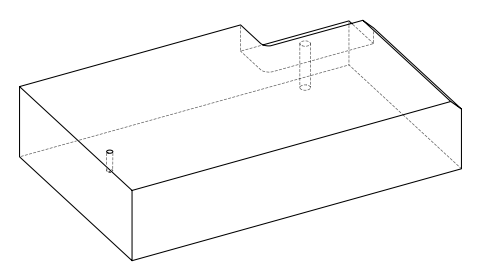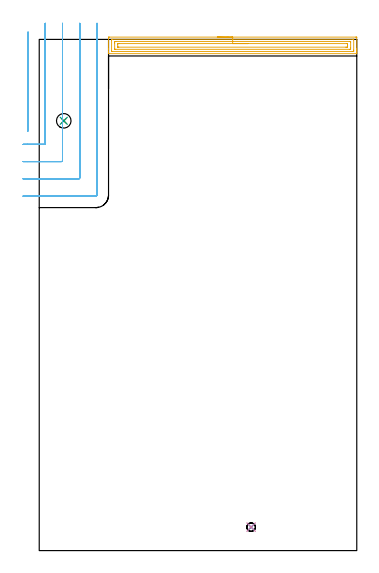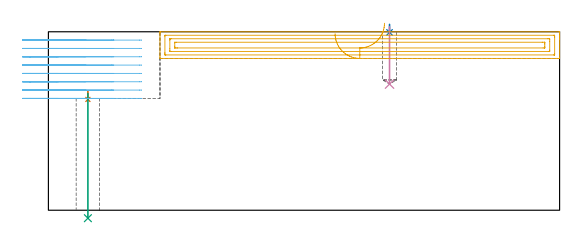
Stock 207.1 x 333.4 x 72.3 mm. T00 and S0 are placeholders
(PLAN: 6 operations, 4 tool changes, 16 min)
(1 SPOT_DRILL | STEP1HOLE | NXT0321_9005460120000 | 0.03 min | 2937 mm3)
(2 SPOT_DRILL_1 | STEP1POCKET | NXT0321_9005460120000 | 0.03 min | 0 mm3)
(3 DRILL_THROUGH_HOLE_INTO_CENTER | STEP1HOLE | NXT0301_066 | 0.21 min | 3248 mm3)
(4 DRILL_BLIND_HOLE_INTO_CENTER | STEP1POCKET | UGT0301_179 | 0.09 min | 490 mm3)
(5 AREA_MILL | FG_CHAMFER_SURFACE | UGT0205_001 | 5.44 min | 9804 mm3)
(6 MILL_CORNER_NOTCH_RECTANGULAR | CORNER_NOTCH_RECTANGULAR | UGT0201_133 | Follow Part, ap 3.75, ae 75% | 10.2 min | 130148 mm3)
(TOOL NXT0321_9005460120000 | NC Spot Drill, 142deg, 12mm, Carbide, Uncoated | D12 PA142 FL30 Z2)
(TOOL NXT0301_066 | Carbide Drill 9.5mm [860.1-0950-029A1-MM 2214] | D9.5 PA140 FL47 Z2)
(TOOL UGT0301_179 | Twist Drill 5.6 mm | D5.6 PA118 FL55 Z2)
(TOOL UGT0205_001 | Chamfer Mill 20 x 3 x 45 deg. | D20 FL50 Z2)
(TOOL UGT0201_133 | Carbide End Mill 15.0 | D15 FL30 Z4)
(OP 1 SPOT_DRILL)
G17 G21 G94 G90
T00 M6
G54
G17 G0 G90 X16. Y280.3 S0 M3
G43 Z82.3 H0
G94 G81 G98 Z44.891 F250. R48.3
G80
M5
M2
(OP 2 SPOT_DRILL_1)
G17 G21 G94 G90
T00 M6
G54
G17 G0 G90 X138.2 Y15.3 S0 M3
G43 Z82.3 H0
G94 G81 G98 Z72.059 F250. R75.3
G80
M5
M2
(OP 3 DRILL_THROUGH_HOLE_INTO_CENTER)
G17 G21 G94 G90
T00 M6
G54
G17 G0 G90 X16. Y280.3 S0 M3
G43 Z82.3 H1
G94 G73 G98 Z-3.229 F250. Q8.088 R47.3
G80
M5
M2
(OP 4 DRILL_BLIND_HOLE_INTO_CENTER)
G17 G21 G94 G90
T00 M6
G54
G17 G0 G90 X138.2 Y15.3 S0 M3
G43 Z82.3 H0
G94 G81 G98 Z51.1 F250. R74.3
G80
M5
M2
(OP 5 AREA_MILL)
G17 G21 G94 G90
T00 M6
G54
G17 G0 G90 X116.15 Y334.9 S1061 M3
G43 Z82.3 H0
Z71.5
G94 G1 X116.188 Z70.628 F250.
X116.302 Z69.764
X116.491 Z68.912
X116.753 Z68.08
X117.087 Z67.274
X117.49 Z66.5
X117.958 Z65.764
X118.49 Z65.072
X119.079 Z64.429
X119.722 Z63.84
X120.414 Z63.308
X121.15 Z62.84
X121.924 Z62.437
X122.73 Z62.103
X123.562 Z61.841
X124.413 Z61.652
X125.278 Z61.538
X126.15 Z61.5
X206.491
X206.861 Y334.896 Z61.502
X207.09 Y334.892 Z61.506
X207.1 Y334.658 Z61.739
Y327.283 Z69.111
Y326.719 Z69.678
Y326.397 Z69.999
Y325.833 Z70.564
Y325.51 Z70.885
Y324.865 Z71.534
Y324.481 Z71.918
Y324.129 Z72.262
X207.091 Y324.103 Z72.288
X206.938 Y324.1 Z72.3
X45.362
X45.209 Y324.103 Z72.288
X45.2 Y324.129 Z72.262
Y324.48 Z71.919
Y324.866 Z71.534
Y325.51 Z70.885
Y326.719 Z69.678
Y327.283 Z69.111
Y333.772 Z62.625
X45.204 Y334.376 Z62.021
X45.208 Y334.892 Z61.506
X45.287 Y334.894 Z61.503
X45.809 Y334.9 Z61.5
X126.15
Y333.486 Z62.914
X204.706
X204.929 Y333.484 Z62.916
X205.037 Y333.481 Z62.919
X205.084 Y333.479 Z62.921
X205.09 Y333.447 Z62.953
X205.095 Y333.348 Z63.052
X205.099 Y333.099 Z63.301
X205.1 Y326.397 Z70.003
X205.098 Y326.007 Z70.393
X205.09 Y325.615 Z70.785
X205.085 Y325.521 Z70.879
X205.039 Y325.518 Z70.882
X204.928 Y325.516 Z70.884
X204.706 Y325.514 Z70.886
X47.594
X47.371 Y325.516 Z70.884
X47.263 Y325.519 Z70.881
X47.216 Y325.521 Z70.879
X47.21 Y325.553 Z70.847
X47.205 Y325.652 Z70.748
X47.201 Y325.901 Z70.499
X47.2 Y332.603 Z63.797
X47.201 Y332.993 Z63.407
X47.21 Y333.386 Z63.014
X47.215 Y333.479 Z62.921
X47.261 Y333.482 Z62.918
X47.372 Y333.484 Z62.916
X47.594 Y333.486 Z62.914
X126.15
Y332.072 Z64.328
X202.563 Y332.071 Z64.329
X202.921 Y332.07 Z64.33
X203.039 Y332.067 Z64.333
X203.078 Y332.065 Z64.335
X203.09 Y332.054 Z64.346
X203.094 Y332.013 Z64.387
X203.098 Y331.895 Z64.505
X203.1 Y331.716 Z64.684
Y331.538 Z64.862
Y327.992 Z68.408
X203.099 Y327.283 Z69.117
X203.097 Y327.108 Z69.292
X203.089 Y326.936 Z69.464
X202.921 Y326.933 Z69.467
X202.384 Y326.929 Z69.471
X49.737
X49.379 Y326.93 Z69.47
X49.261 Y326.933 Z69.467
X49.222 Y326.935 Z69.465
X49.21 Y326.946 Z69.454
X49.206 Y326.987 Z69.413
X49.202 Y327.105 Z69.295
X49.2 Y327.283 Z69.117
Y327.462 Z68.938
Y331.008 Z65.392
X49.201 Y331.716 Z64.684
X49.202 Y331.892 Z64.508
X49.211 Y332.064 Z64.336
X49.379 Y332.067 Z64.333
X49.915 Y332.071 Z64.329
X126.15 Y332.072 Z64.328
Y330.657 Z65.743
X200.417
X201.008 Y330.654 Z65.746
X201.076 Y330.652 Z65.748
X201.09 Y330.65 Z65.75
X201.093 Y330.631 Z65.769
X201.097 Y330.581 Z65.819
X201.099 Y330.38 Z66.02
X201.1 Y329.978 Z66.422
Y329.057 Z67.343
X201.098 Y328.631 Z67.769
X201.094 Y328.418 Z67.982
X201.09 Y328.366 Z68.034
X201.086 Y328.349 Z68.051
X201.063 Y328.348 Z68.052
X200.959 Y328.345 Z68.055
X200.243 Y328.343 Z68.057
X200.069
X51.883
X51.292 Y328.346 Z68.054
X51.224 Y328.348 Z68.052
X51.21 Y328.35 Z68.05
X51.207 Y328.369 Z68.031
X51.203 Y328.419 Z67.981
X51.201 Y328.62 Z67.78
X51.2 Y329.943 Z66.457
X51.202 Y330.369 Z66.031
X51.206 Y330.582 Z65.818
X51.21 Y330.634 Z65.766
X51.214 Y330.651 Z65.749
X51.237 Y330.652 Z65.748
X51.341 Y330.655 Z65.745
X52.057 Y330.657 Z65.743
X52.231
X126.15
X127.022 Z65.781
X127.886 Z65.895
X128.738 Z66.083
X129.57 Z66.346
X130.376 Z66.68
X131.15 Z67.082
X131.886 Z67.551
X132.578 Z68.082
X133.221 Z68.672
X133.81 Z69.315
X134.341 Z70.007
X134.81 Z70.743
X135.213 Z71.517
X135.547 Z72.322
X135.809 Z73.155
X135.998 Z74.006
X136.112 Z74.871
X136.15 Z75.743
G0 Z82.3
M5
M2
(OP 6 MILL_CORNER_NOTCH_RECTANGULAR)
G17 G21 G94 G90
T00 M6
G54
G17 G0 G90 X-7.5 Y273.437 S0 M3
G43 Z82.3 H0
Z68.925
G94 G1 Y276.437 F250.
G3 X-7.3 Y276.942 R0.75 F500.
G1 Y335.12
Y338.12 F250.
G0 Z82.3
X-10.5 Y264.95
Z68.925
G1 X-7.5
X3.204 F500.
G3 X3.95 Y265.696 R0.75
G1 Y340.786
Y340.9
X3.96 Y343.9 F250.
G0 Z82.3
X-10.5 Y253.7
Z68.925
G1 X-7.5
X14.454 F500.
G3 X15.2 Y254.446 R0.75
G1 Y340.786
Y340.9
X15.216 Y343.9 F250.
G0 Z82.3
X-10.5 Y242.45
Z68.925
G1 X-7.5
X25.704 F500.
G3 X26.45 Y243.196 R0.75
G1 Y340.786
X26.451 Y340.9
X26.481 Y343.9 F250.
G0 Z82.3
X-10.5 Y231.2
Z68.925
G1 X-7.5
X36.954 F500.
G3 X37.7 Y231.946 R0.75
G1 Y340.786
Y343.786 F250.
G0 Z82.3
X-7.5 Y273.437
Z65.55
G1 Y276.437
G3 X-7.3 Y276.942 R0.75 F500.
G1 Y335.12
Y338.12 F250.
G0 Z82.3
X-10.5 Y264.95
Z65.55
G1 X-7.5
X3.204 F500.
G3 X3.95 Y265.696 R0.75
G1 Y340.9
Y343.9 F250.
G0 Z82.3
X-10.5 Y253.7
Z65.55
G1 X-7.5
X14.454 F500.
G3 X15.2 Y254.446 R0.75
G1 Y340.9
Y343.9 F250.
G0 Z82.3
X-10.5 Y242.45
Z65.55
G1 X-7.5
X25.704 F500.
G3 X26.45 Y243.196 R0.75
G1 Y340.9
Y343.9 F250.
G0 Z82.3
X-10.5 Y231.2
Z65.55
G1 X-7.5
X36.954 F500.
G3 X37.7 Y231.946 R0.75
G1 Y340.9
Y343.9 F250.
G0 Z82.3
X-7.5 Y273.437
Z62.175
G1 Y276.437
G3 X-7.3 Y276.942 R0.75 F500.
G1 Y335.12
Y338.12 F250.
G0 Z82.3
X-10.5 Y264.95
Z62.175
G1 X-7.5
X3.204 F500.
G3 X3.95 Y265.696 R0.75
G1 Y340.9
Y343.9 F250.
G0 Z82.3
X-10.5 Y253.7
Z62.175
G1 X-7.5
X14.454 F500.
G3 X15.2 Y254.446 R0.75
G1 Y340.9
Y343.9 F250.
G0 Z82.3
X-10.5 Y242.45
Z62.175
G1 X-7.5
X25.704 F500.
G3 X26.45 Y243.196 R0.75
G1 Y340.9
Y343.9 F250.
G0 Z82.3
X-10.5 Y231.2
Z62.175
G1 X-7.5
X36.954 F500.
G3 X37.7 Y231.946 R0.75
G1 Y340.9
Y343.9 F250.
G0 Z82.3
X-7.5 Y273.437
Z58.8
G1 Y276.437
G3 X-7.3 Y276.942 R0.75 F500.
G1 Y335.12
Y338.12 F250.
G0 Z82.3
X-10.5 Y264.95
Z58.8
G1 X-7.5
X3.204 F500.
G3 X3.95 Y265.696 R0.75
G1 Y340.9
Y343.9 F250.
G0 Z82.3
X-10.5 Y253.7
Z58.8
G1 X-7.5
X14.454 F500.
G3 X15.2 Y254.446 R0.75
G1 Y340.9
Y343.9 F250.
G0 Z82.3
X-10.5 Y242.45
Z58.8
G1 X-7.5
X25.704 F500.
G3 X26.45 Y243.196 R0.75
G1 Y340.9
Y343.9 F250.
G0 Z82.3
X-10.5 Y231.2
Z58.8
G1 X-7.5
X36.954 F500.
G3 X37.7 Y231.946 R0.75
G1 Y340.9
Y343.9 F250.
G0 Z82.3
X-7.5 Y273.437
Z55.425
G1 Y276.437
G3 X-7.3 Y276.942 R0.75 F500.
G1 Y335.12
Y338.12 F250.
G0 Z82.3
X-10.5 Y264.95
Z55.425
G1 X-7.5
X3.204 F500.
G3 X3.95 Y265.696 R0.75
G1 Y340.9
Y343.9 F250.
G0 Z82.3
X-10.5 Y253.7
Z55.425
G1 X-7.5
X14.454 F500.
G3 X15.2 Y254.446 R0.75
G1 Y340.9
Y343.9 F250.
G0 Z82.3
X-10.5 Y242.45
Z55.425
G1 X-7.5
X25.704 F500.
G3 X26.45 Y243.196 R0.75
G1 Y340.9
Y343.9 F250.
G0 Z82.3
X-10.5 Y231.2
Z55.425
G1 X-7.5
X36.954 F500.
G3 X37.7 Y231.946 R0.75
G1 Y340.9
Y343.9 F250.
G0 Z82.3
X-7.5 Y273.437
Z52.05
G1 Y276.437
G3 X-7.3 Y276.942 R0.75 F500.
G1 Y335.12
Y338.12 F250.
G0 Z82.3
X-10.5 Y264.95
Z52.05
G1 X-7.5
X3.204 F500.
G3 X3.95 Y265.696 R0.75
G1 Y340.9
Y343.9 F250.
G0 Z82.3
X-10.5 Y253.7
Z52.05
G1 X-7.5
X14.454 F500.
G3 X15.2 Y254.446 R0.75
G1 Y340.9
Y343.9 F250.
G0 Z82.3
X-10.5 Y242.45
Z52.05
G1 X-7.5
X25.704 F500.
G3 X26.45 Y243.196 R0.75
G1 Y340.9
Y343.9 F250.
G0 Z82.3
X-10.5 Y231.2
Z52.05
G1 X-7.5
X36.954 F500.
G3 X37.7 Y231.946 R0.75
G1 Y340.9
Y343.9 F250.
G0 Z82.3
X-7.5 Y273.437
Z48.675
G1 Y276.437
G3 X-7.3 Y276.942 R0.75 F500.
G1 Y335.12
Y338.12 F250.
G0 Z82.3
X-10.5 Y264.95
Z48.675
G1 X-7.5
X3.204 F500.
G3 X3.95 Y265.696 R0.75
G1 Y340.9
Y343.9 F250.
G0 Z82.3
X-10.5 Y253.7
Z48.675
G1 X-7.5
X14.454 F500.
G3 X15.2 Y254.446 R0.75
G1 Y340.9
Y343.9 F250.
G0 Z82.3
X-10.5 Y242.45
Z48.675
G1 X-7.5
X25.704 F500.
G3 X26.45 Y243.196 R0.75
G1 Y340.9
Y343.9 F250.
G0 Z82.3
X-10.5 Y231.2
Z48.675
G1 X-7.5
X36.954 F500.
G3 X37.7 Y231.946 R0.75
G1 Y340.9
Y343.9 F250.
G0 Z82.3
X-7.5 Y273.437
Z45.3
G1 Y276.437
G3 X-7.3 Y276.942 R0.75 F500.
G1 Y335.12
Y338.12 F250.
G0 Z82.3
X-10.5 Y264.95
Z45.3
G1 X-7.5
X3.204 F500.
G3 X3.95 Y265.696 R0.75
G1 Y340.9
Y343.9 F250.
G0 Z82.3
X-10.5 Y253.7
Z45.3
G1 X-7.5
X14.454 F500.
G3 X15.2 Y254.446 R0.75
G1 Y340.9
Y343.9 F250.
G0 Z82.3
X-10.5 Y242.45
Z45.3
G1 X-7.5
X25.704 F500.
G3 X26.45 Y243.196 R0.75
G1 Y340.9
Y343.9 F250.
G0 Z82.3
X-10.5 Y231.2
Z45.3
G1 X-7.5
X36.954 F500.
G3 X37.7 Y231.946 R0.75
G1 Y340.9
Y343.9 F250.
G0 Z82.3
M5
M2
